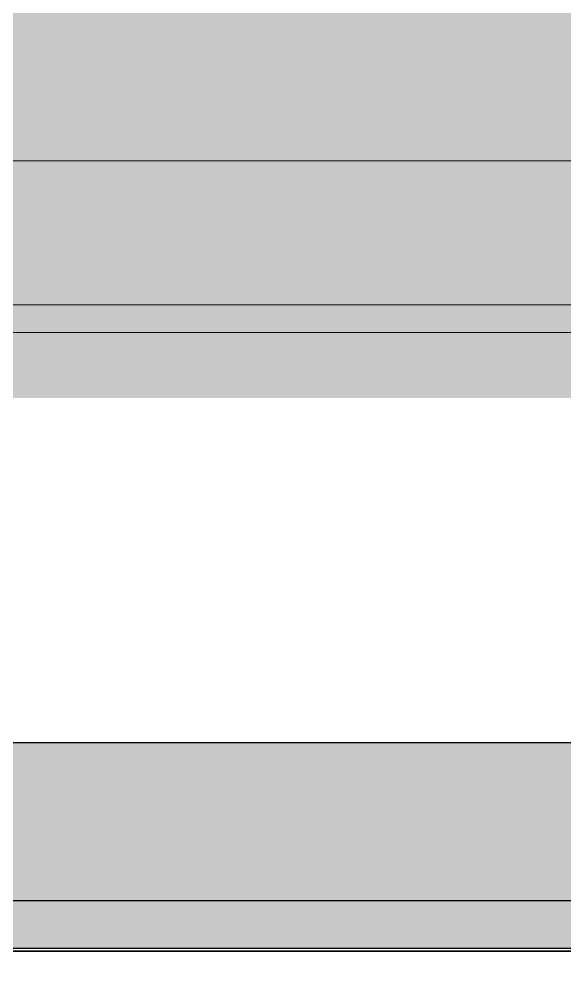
# Model space of a CAD drawing. Header units: millimetres. Extents: x 3546612 to 5615882, y 547008 to 3162891.
# Drawn here: x 5420338 to 5420683, y 2416356 to 2416957 of the extents above; entities that cross this region are included whole.
import ezdxf

# ---------------------------------------------------------------- set-up
doc = ezdxf.new("R2010")
doc.units = ezdxf.units.MM
for name, color, linetype in [('HEB-Angle joint', 1, 'Continuous'), ('HEB-Area(PC Topping)', 3, 'Continuous'), ('XR-평면도$0$A-ELEV-PATT', 9, 'Continuous')]:
    doc.layers.add(name, color=color, linetype=linetype)
for name, color, linetype, lineweight in [('XR-평면도$0$A-CNTL', 9, 'Continuous', 15), ('XR-평면도$0$A-ELEV-LIN2', 9, 'Continuous', 25), ('XR-평면도$0$A-ELEV-LIN3', 9, 'Continuous', 18)]:
    doc.layers.add(name, color=color, linetype=linetype, lineweight=lineweight)

# ---------------------------------------------------------------- blocks, each defined once
blk = doc.blocks.new('XR-평면도$0$중심선(210216)')
at = {"layer": 'XR-평면도$0$A-CNTL', "ltscale": 300}
blk.add_lwpolyline([(-10000, 77000), (186000, 77000)], dxfattribs=at)
blk = doc.blocks.new('XR-평면도$0$스크린+범퍼_기준층(도크레밸러)')
at = {"layer": 'XR-평면도$0$A-ELEV-PATT', "ltscale": 0.002}
h = blk.add_hatch(dxfattribs=at)
h.set_pattern_fill('AR-HBONE', color=256, scale=0.1, angle=450, style=0)
h.set_pattern_definition([(135, (-50954683.464, -21380461.164), (-14.3684097937, 2e-14), [30.48, -10.16]), (225, (-50954690.648, -21380453.98), (-14.3684097937, 2e-14), [30.48, -10.16])])
h.paths.add_polyline_path([(32, -6602), (2, -6602), (2, -10398), (32, -10398)])
h = blk.add_hatch(dxfattribs=at)
h.set_pattern_fill('AR-SAND', color=256, angle=450, style=0)
h.set_pattern_definition([(127.5, (-50954928.292, -21381394.81), (-48.941323733, -1.600031296), [0, -38.608, 0, -43.18, 0, -41.275]), (97.5, (-50954928.29, -21381394.81), (-71.68251006, 44.95232831), [0, -20.828, 0, -34.798, 0, -13.335]), (57.5, (-50954928.292, -21381426.05), (-0.143718468, 79.099237024), [0, -12.7, 0, -45.72, 0, -59.69]), (47.5, (-50954928.29, -21381426.05), (-22.292932326, 76.35564525), [0, -6.35, 0, -29.972, 0, -34.29])])
edge = h.paths.add_edge_path()
edge.add_line((123.67, -6602), (32, -6602))
edge.add_line((32, -6602), (32, -10398))
edge.add_line((32, -10398), (123.67, -10398))
edge.add_arc((123.67, -10389.67), 8.33, 270, 360)
edge.add_line((132, -10389.67), (132, -6610.33))
edge.add_arc((123.67, -6610.33), 8.33, 360, 450)
at = {"layer": 'XR-평면도$0$A-ELEV-LIN3'}
blk.add_line((0, -6600), (0, -10400), dxfattribs=at)
at = {"layer": 'XR-평면도$0$A-ELEV-LIN3', "linetype": 'Continuous'}
blk.add_lwpolyline([(408.75, -619.5), (408.75, -10380.5), (391.25, -10380.5), (391.25, -619.5)], dxfattribs=at)
at = {"layer": 'XR-평면도$0$A-ELEV-PATT'}
for p, q in [((32, -6602), (32, -10398)), ((132, -6610.33), (132, -10389.67))]:
    blk.add_line(p, q, dxfattribs=at)
at = {"layer": 'XR-평면도$0$A-ELEV-PATT', "ltscale": 0.002}
blk.add_lwpolyline([(52, -10398), (52, -10400), (0, -10400), (0, -6600), (52, -6600), (52, -6602), (2, -6602), (2, -10398)], close=True, dxfattribs=at)
at = {"layer": 'XR-평면도$0$A-ELEV-PATT'}
blk.add_lwpolyline([(32, -6602), (2, -6602), (2, -10398), (32, -10398)], dxfattribs=at)

msp = doc.modelspace()

# ---------------------------------------------------------------- linework, layer by layer
at = {"layer": 'HEB-Angle joint', "const_width": 300}
msp.add_lwpolyline([(5410575.04, 2416867.56), (5410575.04, 2399798.03), (5455175.04, 2399798.03), (5455175.04, 2416867.56), (5417075.05, 2416867.56), (5417075.05, 2413367.56), (5415075.04, 2413367.56), (5415075.04, 2416867.56), (5410575.05, 2416867.56)], dxfattribs=at)
at = {"layer": 'HEB-Area(PC Topping)'}
msp.add_lwpolyline([(5362075.05, 2416367.56), (5378125.05, 2416367.56), (5378125.05, 2416867.56), (5388025.05, 2416867.56), (5388025.05, 2416367.56), (5415075.05, 2416367.56), (5415075.05, 2413367.56), (5417075.05, 2413367.56), (5417075.05, 2416367.56), (5444125.05, 2416367.56), (5444125.05, 2416867.56), (5455175.05, 2416867.56), (5455175.05, 2349667.56), (5450175.05, 2349667.56), (5450175.05, 2339367.56), (5450175.05, 2338767.56), (5326975.05, 2338767.56)], dxfattribs=at)
at = {"layer": 'XR-평면도$0$A-ELEV-LIN2'}
for p, q in [((5411125.04, 2416367.56), (5421025.04, 2416367.56)), ((5411125.05, 2416367.56), (5421025.05, 2416367.56)), ((5411125.05, 2416367.56), (5421025.05, 2416367.56))]:
    msp.add_line(p, q, dxfattribs=at)
at = {"layer": 'XR-평면도$0$A-ELEV-LIN3'}
for points in [[(5457975.04, 2428767.56), (5457975.04, 2430167.56), (5456575.04, 2430167.56), (5456575.04, 2429267.56), (5444125.04, 2429267.56), (5444125.04, 2429867.56), (5443025.04, 2429867.56), (5443025.04, 2428367.56), (5444125.04, 2428367.56), (5444125.04, 2416867.56), (5388025.04, 2416867.56), (5388025.04, 2428367.56), (5389125.04, 2428367.56), (5389125.04, 2429867.56), (5388025.04, 2429867.56), (5388025.04, 2429267.56), (5378125.04, 2429267.56)], [(5457975.05, 2428767.56), (5457975.05, 2430167.56), (5456575.05, 2430167.56), (5456575.05, 2429267.56), (5444125.05, 2429267.56), (5444125.05, 2429867.56), (5443025.05, 2429867.56), (5443025.05, 2428367.56), (5444125.05, 2428367.56), (5444125.05, 2416867.56), (5388025.05, 2416867.56), (5388025.05, 2428367.56), (5389125.05, 2428367.56), (5389125.05, 2429867.56), (5388025.05, 2429867.56), (5388025.05, 2429267.56), (5378125.05, 2429267.56)], [(5457975.05, 2428767.56), (5457975.05, 2430167.56), (5456575.05, 2430167.56), (5456575.05, 2429267.56), (5444125.05, 2429267.56), (5444125.05, 2429867.56), (5443025.05, 2429867.56), (5443025.05, 2428367.56), (5444125.05, 2428367.56), (5444125.05, 2416867.56), (5388025.05, 2416867.56), (5388025.05, 2428367.56), (5389125.05, 2428367.56), (5389125.05, 2429867.56), (5388025.05, 2429867.56), (5388025.05, 2429267.56), (5378125.05, 2429267.56)]]:
    msp.add_lwpolyline(points, dxfattribs=at)

# ---------------------------------------------------------------- block references
at = {"rotation": 90}
for p in [(5410575.04, 2416367.56), (5410575.05, 2416367.56), (5410575.05, 2416367.56)]:
    msp.add_blockref('XR-평면도$0$스크린+범퍼_기준층(도크레밸러)', p, dxfattribs=at)
at = {"layer": 'XR-평면도$0$A-CNTL'}
msp.add_blockref('XR-평면도$0$중심선(210216)', (5322575.04, 2339367.56), dxfattribs=at)

doc.saveas('drawing.dxf')
